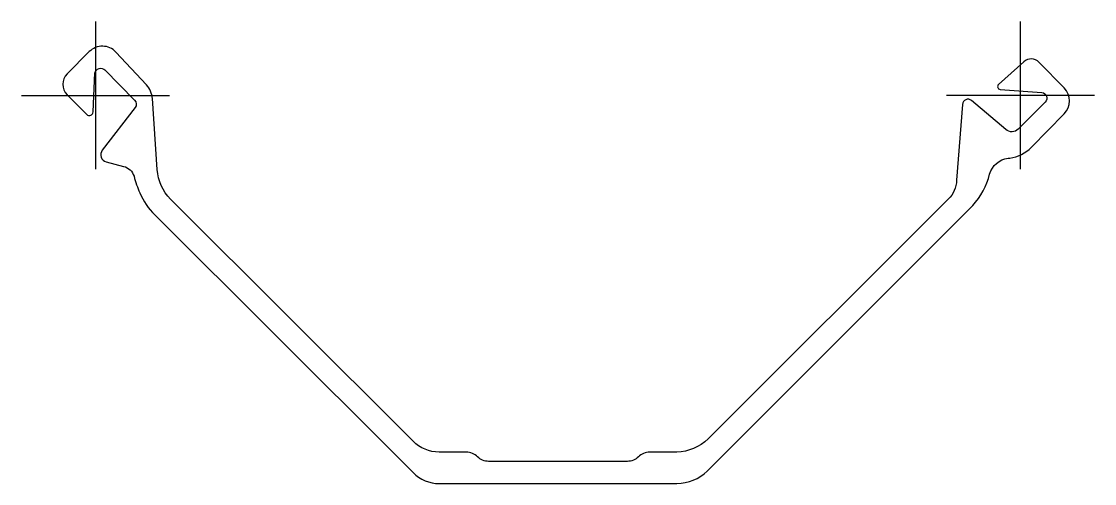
# Model space of a CAD drawing. Header units: millimetres. Extents: x -40 to 540, y -210 to 40.
import ezdxf

# ---------------------------------------------------------------- set-up
doc = ezdxf.new("R2010")
doc.units = ezdxf.units.MM
doc.header["$LTSCALE"] = 0.2

msp = doc.modelspace()

# ---------------------------------------------------------------- linework, layer by layer
at = {"flags": 128}
msp.add_lwpolyline([(163.17055, -195.61462), (171.63086, -204.07303, 0.200191), (185.84145, -210), (314.27094, -209.99985, 0.185943), (330.7135, -203.21396), (339.56116, -194.3663), (472.49672, -61.43143, 0.119356), (482.60429, -45.00168), (483.31181, -42.55783, -0.298634), (493.30318, -33.99277), (494.14604, -33.88367, 0.167911), (505.84572, -28.07144), (523.61683, -9.99863, 0.408881), (523.62827, 4.01077), (510.04387, 17.87354, 0.40292), (501.72489, 18.1427), (488.09383, 5.84122, 0.658823), (488.98396, 3.23242), (511.49624, 1.50055, -0.640779), (513.38703, -3.61252), (498.75858, -18.24112, -0.390547), (491.98723, -18.51654), (473.4853, -2.80838, 0.612332), (468.5516, -4.86664), (465.42404, -45.93201, -0.202589), (460.89836, -56.05911), (331.0762, -185.88135, -0.185112), (314.25674, -192.99988), (299.52087, -192.99957, 0.199761), (293.48907, -195.51071, -0.198928), (287.47841, -197.99973), (212.52045, -197.99988, -0.198895), (206.5107, -195.51071, 0.199847), (200.47897, -192.99988), (185.78438, -192.9985, -0.198908), (171.64207, -187.14142), (40.63545, -56.13525, -0.181467), (33.36952, -40.13657), (30.78568, -1.74744, 0.172115), (27.60086, 5.61768), (11.06163, 23.40576, 0.42489), (-3.33344, 23.66776), (-15.34325, 11.65695, 0.41411), (-15.34286, 0.34439), (-4.70322, -10.29617, 0.651507), (-1.29112, -8.97415), (-0.31807, 12.11243, -0.57966), (5.14389, 13.74451), (21.18088, -2.64206, -0.373211), (21.41685, -6.56433), (3.68431, -29.69482, 0.537823), (5.86472, -36.00281), (15.18173, -38.39294, -0.259834), (20.82977, -43.75549, 0.031652), (23.94089, -52.7533, 0.105562), (32.15019, -64.62051), (163.1707, -195.61462)], format="xyb", dxfattribs=at)
at = {"layer": 'DEFPOINTS'}
for p, q in [((-0.00023, 40), (-0.00015, -39.99969)), ((500, -40), (499.99981, 40))]:
    msp.add_line(p, q, dxfattribs=at)
at = {"layer": 'DEFPOINTS', "flags": 128}
for points in [[(-40, 0), (0, 0), (39.99969, 0)], [(540.00004, 0), (500.00004, 0), (459.99996, 0)]]:
    msp.add_lwpolyline(points, dxfattribs=at)

doc.saveas('drawing.dxf')
